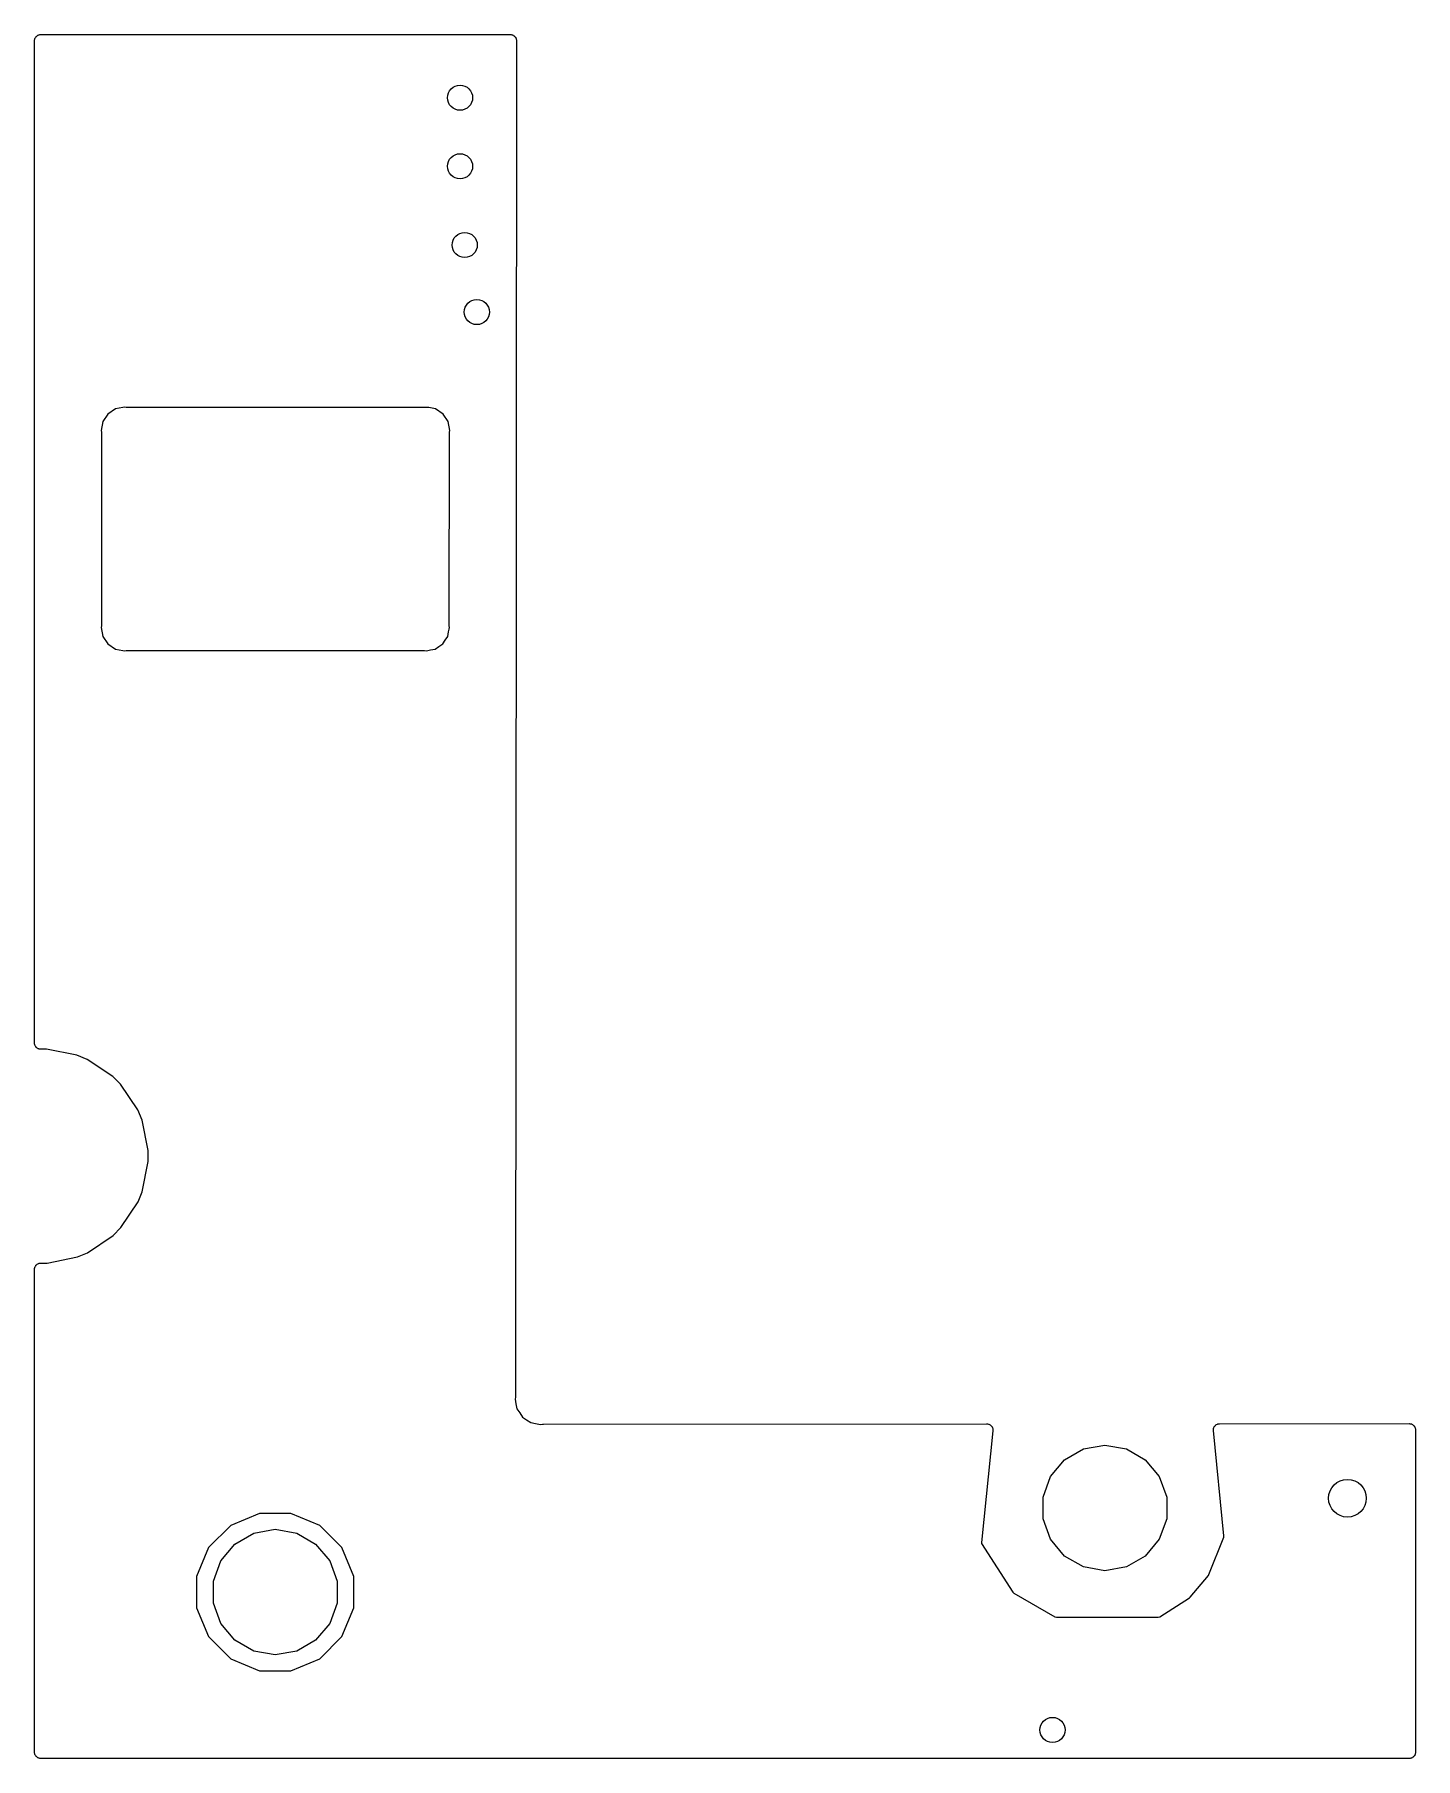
# Model space of a CAD drawing. Extents: x 111.2 to 128, y -97.1 to -76.2.
import ezdxf

# ---------------------------------------------------------------- set-up
doc = ezdxf.new("R2010")
doc.units = 0
doc.header["$MEASUREMENT"] = 0
doc.layers.add('BLACK', color=7, linetype='CONTINUOUS')

msp = doc.modelspace()

# ---------------------------------------------------------------- linework, layer by layer
at = {"layer": 'BLACK', "linetype": 'CONTINUOUS'}
for p, q in [((111.223, -76.2427), (111.225, -76.2361)), ((111.223, -88.3979), (111.223, -76.2427)), ((111.225, -76.2294), (111.227, -76.2232)), ((111.225, -76.2361), (111.225, -76.2294)), ((111.227, -76.2232), (111.228, -76.2166)), ((111.228, -76.2166), (111.231, -76.2108)), ((111.231, -76.2108), (111.234, -76.2046)), ((111.234, -76.2046), (111.238, -76.1994)), ((111.238, -76.1994), (111.241, -76.1937)), ((111.241, -76.1937), (111.246, -76.1894)), ((111.246, -76.1894), (111.251, -76.1843)), ((111.251, -76.1843), (111.256, -76.1809)), ((111.256, -76.1809), (111.262, -76.1767)), ((111.262, -76.1767), (111.268, -76.1744)), ((111.268, -76.1744), (111.274, -76.171)), ((111.274, -76.171), (111.28, -76.1699)), ((111.28, -76.1699), (111.286, -76.1676)), ((111.286, -76.1676), (111.293, -76.1676)), ((111.293, -76.1676), (111.3, -76.1665)), ((111.3, -76.1665), (116.991, -76.1665)), ((116.991, -76.1665), (116.997, -76.1676)), ((116.997, -76.1676), (117.004, -76.1676)), ((117.004, -76.1676), (117.01, -76.1699)), ((117.01, -76.1699), (117.017, -76.171)), ((117.017, -76.171), (117.022, -76.1744)), ((117.022, -76.1744), (117.029, -76.1767)), ((117.029, -76.1767), (117.034, -76.181)), ((117.034, -76.181), (117.04, -76.1843)), ((117.04, -76.1843), (117.044, -76.1894)), ((117.044, -76.1894), (117.049, -76.1937)), ((117.049, -76.1937), (117.052, -76.1995)), ((117.052, -76.1995), (117.057, -76.2046)), ((117.067, -76.2427), (117.055, -92.6777)), ((117.057, -76.2046), (117.059, -76.2108)), ((117.059, -76.2108), (117.062, -76.2166)), ((117.062, -76.2166), (117.063, -76.2232)), ((117.063, -76.2232), (117.066, -76.2294)), ((117.066, -76.2294), (117.066, -76.2361)), ((117.066, -76.2361), (117.067, -76.2427)), ((112.294, -80.6905), (112.205, -80.7081)), ((112.314, -80.6865), (112.294, -80.6905)), ((112.334, -80.6905), (112.314, -80.6865)), ((112.341, -80.6906), (112.334, -80.6905)), ((112.349, -80.6919), (112.341, -80.6906)), ((115.968, -80.6919), (112.349, -80.6919)), ((115.975, -80.6906), (115.968, -80.6919)), ((115.978, -80.6906), (115.975, -80.6906)), ((115.979, -80.6906), (115.978, -80.6906)), ((115.986, -80.6919), (115.979, -80.6906)), ((116.004, -80.6919), (115.986, -80.6919)), ((116.085, -80.7081), (116.004, -80.6919)), ((112.052, -80.8616), (112.03, -80.9701)), ((112.113, -80.7695), (112.052, -80.8616)), ((112.205, -80.7081), (112.113, -80.7695)), ((116.177, -80.7695), (116.085, -80.7081)), ((116.238, -80.8616), (116.177, -80.7695)), ((116.26, -80.9701), (116.238, -80.8616)), ((112.03, -80.9701), (112.034, -80.9902)), ((112.034, -80.9902), (112.034, -80.9976)), ((112.034, -80.9976), (112.036, -81.005)), ((112.036, -81.005), (112.036, -83.3228)), ((116.25, -83.323), (116.255, -81.0052)), ((116.255, -81.0052), (116.256, -80.9979)), ((116.256, -80.9905), (116.26, -80.9701)), ((116.256, -80.9979), (116.256, -80.9905)), ((112.034, -83.3377), (112.03, -83.3577)), ((112.03, -83.3577), (112.052, -83.4663)), ((112.036, -83.3228), (112.034, -83.3302)), ((112.034, -83.3302), (112.034, -83.3377)), ((116.233, -83.4666), (116.244, -83.412)), ((116.244, -83.4118), (116.251, -83.3786)), ((116.244, -83.4119), (116.244, -83.4118)), ((116.244, -83.412), (116.244, -83.4119)), ((116.251, -83.3305), (116.25, -83.323)), ((116.251, -83.3381), (116.251, -83.3305)), ((116.255, -83.3577), (116.251, -83.3381)), ((116.251, -83.3781), (116.255, -83.3577)), ((116.251, -83.3786), (116.251, -83.3781)), ((112.052, -83.4663), (112.113, -83.5583)), ((112.113, -83.5583), (112.205, -83.6198)), ((112.205, -83.6198), (112.294, -83.6374)), ((115.992, -83.6373), (116.025, -83.6306)), ((116.025, -83.6306), (116.08, -83.62)), ((116.025, -83.6306), (116.025, -83.6306)), ((116.025, -83.6306), (116.025, -83.6306)), ((116.08, -83.62), (116.126, -83.5891)), ((116.126, -83.589), (116.172, -83.5585)), ((116.126, -83.5891), (116.126, -83.589)), ((116.126, -83.5891), (116.126, -83.5891)), ((116.172, -83.5585), (116.203, -83.5124)), ((116.203, -83.5122), (116.233, -83.4666)), ((116.203, -83.5123), (116.203, -83.5122)), ((116.203, -83.5124), (116.203, -83.5123)), ((112.294, -83.6374), (112.314, -83.6414)), ((112.314, -83.6414), (112.334, -83.6374)), ((112.334, -83.6374), (112.341, -83.6372)), ((112.341, -83.6372), (112.349, -83.6359)), ((112.349, -83.6359), (115.936, -83.6359)), ((115.936, -83.6359), (115.943, -83.6372)), ((115.943, -83.6372), (115.951, -83.6374)), ((115.951, -83.6374), (115.971, -83.6414)), ((115.971, -83.6414), (115.991, -83.6374)), ((115.991, -83.6374), (115.992, -83.6373)), ((111.225, -88.4046), (111.223, -88.3979)), ((111.225, -88.4113), (111.225, -88.4046)), ((111.227, -88.4175), (111.225, -88.4113)), ((111.228, -88.424), (111.227, -88.4175)), ((111.231, -88.4298), (111.228, -88.424)), ((111.234, -88.4362), (111.231, -88.4298)), ((111.238, -88.4412), (111.234, -88.4362)), ((111.241, -88.4469), (111.238, -88.4412)), ((111.246, -88.4512), (111.241, -88.4469)), ((111.251, -88.4564), (111.246, -88.4512)), ((111.257, -88.4597), (111.251, -88.4564)), ((111.262, -88.4639), (111.257, -88.4597)), ((111.268, -88.4662), (111.262, -88.4639)), ((111.274, -88.4696), (111.268, -88.4662)), ((111.28, -88.4707), (111.274, -88.4696)), ((111.286, -88.4729), (111.28, -88.4707)), ((111.293, -88.4729), (111.286, -88.4729)), ((111.3, -88.4741), (111.293, -88.4729)), ((111.368, -88.4739), (111.3, -88.4741)), ((111.737, -88.5461), (111.368, -88.4739)), ((111.86, -88.5967), (111.737, -88.5461)), ((112.172, -88.8042), (111.86, -88.5967)), ((112.266, -88.898), (112.172, -88.8042)), ((112.476, -89.2094), (112.266, -88.898)), ((112.527, -89.3322), (112.476, -89.2094)), ((112.601, -89.6999), (112.527, -89.3322)), ((112.529, -90.2011), (112.602, -89.8329)), ((112.602, -89.8329), (112.601, -89.6999)), ((112.271, -90.6367), (112.479, -90.3241)), ((112.479, -90.3241), (112.529, -90.2011)), ((111.866, -90.9403), (112.177, -90.731)), ((112.177, -90.731), (112.271, -90.6367)), ((111.743, -90.9915), (111.866, -90.9403)), ((111.223, -91.1421), (111.225, -91.1357)), ((111.223, -96.9988), (111.223, -91.1421)), ((111.225, -91.1291), (111.227, -91.1227)), ((111.225, -91.1357), (111.225, -91.1291)), ((111.227, -91.1227), (111.228, -91.1161)), ((111.228, -91.1161), (111.231, -91.1104)), ((111.231, -91.1104), (111.234, -91.1042)), ((111.234, -91.1042), (111.238, -91.099)), ((111.238, -91.099), (111.241, -91.0932)), ((111.241, -91.0932), (111.246, -91.0889)), ((111.246, -91.0889), (111.251, -91.0839)), ((111.251, -91.0839), (111.256, -91.0805)), ((111.256, -91.0805), (111.262, -91.0761)), ((111.262, -91.0761), (111.268, -91.0739)), ((111.268, -91.0739), (111.273, -91.0706)), ((111.273, -91.0706), (111.28, -91.0694)), ((111.28, -91.0694), (111.286, -91.0671)), ((111.286, -91.0671), (111.293, -91.0671)), ((111.293, -91.0671), (111.299, -91.0659)), ((111.299, -91.0659), (111.376, -91.0657)), ((111.376, -91.0657), (111.743, -90.9915)), ((117.054, -92.6925), (117.049, -92.7152)), ((117.049, -92.7152), (117.061, -92.7742)), ((117.055, -92.6777), (117.054, -92.6851)), ((117.054, -92.6851), (117.054, -92.6925)), ((117.061, -92.7742), (117.061, -92.7743)), ((117.061, -92.7743), (117.061, -92.7743)), ((117.061, -92.7743), (117.073, -92.8334)), ((117.073, -92.8334), (117.106, -92.8835)), ((117.106, -92.8835), (117.106, -92.8835)), ((117.106, -92.8835), (117.106, -92.8835)), ((117.106, -92.8835), (117.14, -92.9337)), ((117.14, -92.9337), (117.19, -92.9671)), ((117.19, -92.9671), (117.19, -92.9671)), ((117.19, -92.9671), (117.19, -92.9671)), ((117.19, -92.9671), (117.24, -93.0007)), ((117.24, -93.0007), (117.299, -93.0125)), ((117.299, -93.0125), (117.299, -93.0125)), ((117.299, -93.0125), (117.299, -93.0125)), ((117.299, -93.0125), (117.358, -93.0242)), ((117.358, -93.0242), (117.381, -93.0197)), ((117.381, -93.0197), (117.388, -93.0196)), ((117.388, -93.0196), (117.395, -93.0183)), ((117.395, -93.0183), (122.767, -93.0158)), ((122.767, -93.0158), (122.778, -93.0176)), ((122.778, -93.0176), (122.788, -93.0187)), ((122.788, -93.0187), (122.79, -93.0199)), ((122.79, -93.0199), (122.793, -93.0203)), ((122.793, -93.0203), (122.802, -93.0256)), ((122.802, -93.0256), (122.812, -93.0302)), ((122.812, -93.0302), (122.814, -93.0322)), ((122.814, -93.0322), (122.816, -93.0336)), ((122.816, -93.0336), (122.823, -93.0417)), ((122.823, -93.0417), (122.83, -93.0492)), ((125.529, -93.0478), (125.536, -93.0403)), ((125.536, -93.0403), (125.543, -93.0323)), ((125.543, -93.0323), (125.545, -93.0309)), ((125.545, -93.0309), (125.547, -93.0288)), ((125.547, -93.0288), (125.556, -93.0243)), ((125.556, -93.0243), (125.565, -93.0191)), ((125.565, -93.0191), (125.568, -93.0186)), ((125.568, -93.0186), (125.571, -93.0173)), ((125.571, -93.0173), (125.581, -93.0163)), ((125.581, -93.0163), (125.592, -93.0144)), ((125.592, -93.0144), (127.891, -93.0134)), ((127.891, -93.0134), (127.897, -93.0145)), ((127.897, -93.0145), (127.904, -93.0145)), ((127.904, -93.0145), (127.91, -93.0168)), ((127.91, -93.0168), (127.917, -93.018)), ((127.917, -93.018), (127.922, -93.0213)), ((127.922, -93.0213), (127.929, -93.0236)), ((127.929, -93.0236), (127.934, -93.0279)), ((127.934, -93.0279), (127.94, -93.0312)), ((127.94, -93.0312), (127.944, -93.0363)), ((127.944, -93.0363), (127.949, -93.0406)), ((127.949, -93.0406), (127.952, -93.0464)), ((122.843, -93.0998), (122.703, -94.4548)), ((122.83, -93.0492), (122.831, -93.0517)), ((122.831, -93.0517), (122.833, -93.0538)), ((122.833, -93.0538), (122.837, -93.0638)), ((122.837, -93.0638), (122.841, -93.0734)), ((122.841, -93.0734), (122.841, -93.0761)), ((122.841, -93.0761), (122.842, -93.0787)), ((122.842, -93.0787), (122.842, -93.0893)), ((122.842, -93.0893), (122.843, -93.0998)), ((125.516, -93.0983), (125.517, -93.0879)), ((125.645, -94.3728), (125.516, -93.0983)), ((125.517, -93.0748), (125.518, -93.072)), ((125.517, -93.0774), (125.517, -93.0748)), ((125.517, -93.0879), (125.517, -93.0774)), ((125.518, -93.072), (125.522, -93.0624)), ((125.522, -93.0624), (125.526, -93.0526)), ((125.526, -93.0526), (125.527, -93.0504)), ((125.527, -93.0504), (125.529, -93.0478)), ((127.952, -93.0464), (127.957, -93.0514)), ((127.957, -93.0514), (127.959, -93.0577)), ((127.959, -93.0577), (127.962, -93.0635)), ((127.962, -93.0635), (127.963, -93.0701)), ((127.963, -93.0701), (127.966, -93.0763)), ((127.966, -93.0763), (127.966, -93.083)), ((127.966, -93.083), (127.967, -93.0896)), ((127.967, -93.0896), (127.967, -96.9988)), ((123.541, -93.6551), (123.711, -93.4525)), ((123.711, -93.4525), (123.94, -93.3202)), ((123.94, -93.3202), (124.201, -93.2743)), ((124.201, -93.2743), (124.461, -93.3202)), ((124.461, -93.3202), (124.69, -93.4525)), ((124.69, -93.4525), (124.86, -93.6551)), ((123.451, -93.9036), (123.541, -93.6551)), ((124.86, -93.6551), (124.951, -93.9036)), ((123.451, -94.1681), (123.451, -93.9036)), ((124.951, -93.9036), (124.951, -94.1681)), ((113.603, -94.2489), (113.334, -94.517)), ((113.953, -94.1038), (113.603, -94.2489)), ((113.882, -94.3413), (114.143, -94.2954)), ((114.332, -94.1038), (113.953, -94.1038)), ((114.143, -94.2954), (114.403, -94.3413)), ((114.682, -94.2489), (114.332, -94.1038)), ((114.951, -94.517), (114.682, -94.2489)), ((123.541, -94.4167), (123.451, -94.1681)), ((124.951, -94.1681), (124.86, -94.4167)), ((113.483, -94.6762), (113.653, -94.4736)), ((113.653, -94.4736), (113.882, -94.3413)), ((114.403, -94.3413), (114.632, -94.4736)), ((114.632, -94.4736), (114.802, -94.6762)), ((122.703, -94.4548), (122.703, -94.4577)), ((122.703, -94.4577), (122.706, -94.4664)), ((122.706, -94.4664), (123.083, -95.0568)), ((123.711, -94.6193), (123.541, -94.4167)), ((124.86, -94.4167), (124.69, -94.6193)), ((125.463, -94.8442), (125.643, -94.3905)), ((125.643, -94.3905), (125.645, -94.3728)), ((113.334, -94.517), (113.189, -94.8674)), ((113.393, -94.9247), (113.483, -94.6762)), ((114.802, -94.6762), (114.893, -94.9247)), ((115.096, -94.8674), (114.951, -94.517)), ((123.94, -94.7515), (123.711, -94.6193)), ((124.69, -94.6193), (124.461, -94.7515)), ((113.189, -94.8674), (113.189, -95.2466)), ((115.096, -95.2466), (115.096, -94.8674)), ((124.201, -94.7974), (123.94, -94.7515)), ((124.461, -94.7515), (124.201, -94.7974)), ((125.233, -95.1187), (125.457, -94.8547)), ((125.457, -94.8547), (125.463, -94.8442)), ((113.393, -95.1892), (113.393, -94.9247)), ((114.893, -94.9247), (114.893, -95.1892)), ((123.083, -95.0568), (123.096, -95.0692)), ((123.096, -95.0692), (123.595, -95.3568)), ((124.868, -95.3558), (125.225, -95.1261)), ((125.225, -95.1261), (125.233, -95.1187)), ((113.189, -95.2466), (113.334, -95.5969)), ((113.483, -95.4377), (113.393, -95.1892)), ((114.893, -95.1892), (114.802, -95.4377)), ((114.951, -95.5969), (115.096, -95.2466)), ((113.653, -95.6404), (113.483, -95.4377)), ((114.802, -95.4377), (114.632, -95.6404)), ((123.595, -95.3568), (123.614, -95.3618)), ((123.614, -95.3618), (124.848, -95.3618)), ((124.848, -95.3618), (124.868, -95.3558)), ((113.334, -95.5969), (113.603, -95.865)), ((113.882, -95.7726), (113.653, -95.6404)), ((114.632, -95.6404), (114.403, -95.7726)), ((114.682, -95.865), (114.951, -95.5969)), ((113.603, -95.865), (113.953, -96.0102)), ((114.143, -95.8185), (113.882, -95.7726)), ((114.403, -95.7726), (114.143, -95.8185)), ((114.332, -96.0102), (114.682, -95.865)), ((113.953, -96.0102), (114.332, -96.0102)), ((111.225, -97.0053), (111.223, -96.9988)), ((111.225, -97.012), (111.225, -97.0053)), ((111.227, -97.0182), (111.225, -97.012)), ((127.966, -97.012), (127.963, -97.0182)), ((127.967, -96.9988), (127.966, -97.0053)), ((127.966, -97.0053), (127.966, -97.012)), ((111.228, -97.0248), (111.227, -97.0182)), ((111.231, -97.0306), (111.228, -97.0248)), ((111.234, -97.0369), (111.231, -97.0306)), ((111.238, -97.042), (111.234, -97.0369)), ((111.241, -97.0477), (111.238, -97.042)), ((111.246, -97.052), (111.241, -97.0477)), ((111.251, -97.0571), (111.246, -97.052)), ((111.256, -97.0605), (111.251, -97.0571)), ((111.262, -97.0647), (111.256, -97.0605)), ((111.268, -97.067), (111.262, -97.0647)), ((111.274, -97.0704), (111.268, -97.067)), ((111.28, -97.0715), (111.274, -97.0704)), ((111.286, -97.0738), (111.28, -97.0715)), ((111.293, -97.0738), (111.286, -97.0738)), ((111.3, -97.075), (111.293, -97.0738)), ((127.891, -97.075), (111.3, -97.075)), ((127.897, -97.0738), (127.891, -97.075)), ((127.904, -97.0738), (127.897, -97.0738)), ((127.91, -97.0715), (127.904, -97.0738)), ((127.917, -97.0704), (127.91, -97.0715)), ((127.922, -97.067), (127.917, -97.0704)), ((127.929, -97.0647), (127.922, -97.067)), ((127.934, -97.0605), (127.929, -97.0647)), ((127.94, -97.0571), (127.934, -97.0605)), ((127.944, -97.052), (127.94, -97.0571)), ((127.949, -97.0477), (127.944, -97.052)), ((127.952, -97.042), (127.949, -97.0477)), ((127.957, -97.0369), (127.952, -97.042)), ((127.959, -97.0306), (127.957, -97.0369)), ((127.962, -97.0248), (127.959, -97.0306)), ((127.963, -97.0182), (127.962, -97.0248))]:
    msp.add_line(p, q, dxfattribs=at)
at = {"layer": 'BLACK'}
for centre, radius in [((116.383, -76.9332), 0.1524), ((116.383, -77.7646), 0.1524), ((116.439, -78.7197), 0.1524), ((116.586, -79.5325), 0.1524), ((127.142, -93.919), 0.2286), ((123.566, -96.7283), 0.1524)]:
    msp.add_circle(centre, radius, dxfattribs=at)

doc.saveas('drawing.dxf')
